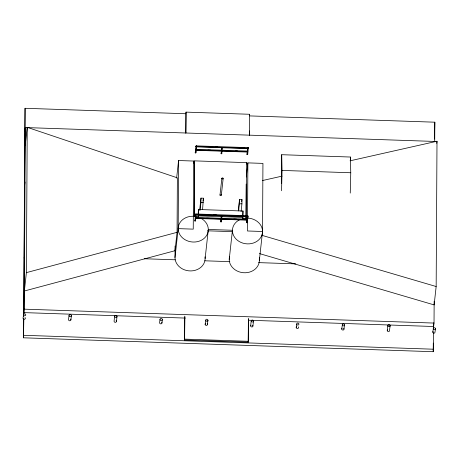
<?xml version="1.0" encoding="UTF-8"?>
<svg xmlns="http://www.w3.org/2000/svg" width="460" height="460" viewBox="0 0 460 460"><rect width="100%" height="100%" fill="white"/><g stroke="black" fill="none" stroke-linecap="round" stroke-linejoin="round"><path stroke-width="0.69" d="M433.613 332.689L433.239 351.71L23.471 337.807L23.581 318.406M23.598 316.256L25.058 108.29L185.805 113.741M23.471 337.807L23.839 318.78M23.868 314.473L25.058 108.29M185.345 318.084L23.88 312.604L24.259 309.166L25.306 127.552L435.074 141.456M26.392 272.625L27.232 127.334L177.376 177.842L177.065 232.323L175.036 250.706L24.363 291.002L26.392 272.625L177.065 232.323M204.999 256.801A15.088 12.88 6.3 0 1 190.998 270.928A15.088 12.88 6.3 0 1 174.995 257.514L175.059 246.042M178.181 228.631L178.578 160.528L193.643 161.04L193.246 229.143L178.181 228.631L174.995 257.514M248.469 318.308L248.239 342.171L184.604 340.009L184.736 317.02M185.8 133.107L186.012 112.119L249.648 114.275L249.527 135.113M184.604 340.009L184.834 316.147M185.892 132.951L186.012 112.119M194.166 216.735L194.632 160.873L246.456 162.633L246.134 218.552M194.315 216.073L194.632 160.873M194.844 220.972L194.85 220.455L195.454 220.478L195.448 220.995L194.844 220.972L195.54 214.205L196.144 214.228L196.138 214.739L195.54 214.722L195.54 214.205M195.241 152.869L195.241 152.352L195.845 152.375L196.535 146.119L195.931 146.102L195.241 152.869L195.845 152.887L196.535 146.119M195.845 152.887L195.845 152.375M195.931 146.102L195.931 146.619L196.535 146.636M195.816 214.969L195.862 213.975L247.687 215.734L247.681 216.355L247.641 216.729L195.816 214.969L195.856 214.596L247.681 216.355M196.213 146.866L196.253 145.872L248.078 147.631L248.078 148.252L248.032 148.626L196.213 146.866L196.253 146.493L248.078 148.252M198.398 209.495L198.139 217.896L198.398 209.495L242.995 211.008L242.736 219.408L242.995 211.008M200.088 210.266L200.951 202.458L200.974 198.122L203.383 198.202L202.572 209.639M220.76 221.852L221.45 215.602L222.053 215.619L221.363 221.875L220.76 221.852L221.375 215.78M221.151 153.749L221.841 147.493L222.444 147.516L221.755 153.767L221.151 153.749L221.772 147.677M221.363 221.875L221.363 221.358L220.76 221.335M221.755 153.767L221.76 153.255L221.156 153.232M238.728 210.864L239.539 199.433L241.948 199.513L241.925 203.843L241.063 211.657M245.991 218.488L246.186 184.08M246.669 222.732L247.365 215.964L247.969 215.987L247.963 216.499L247.273 222.755L246.669 222.732L247.365 215.964M247.066 154.629L247.756 147.861L248.36 147.879L247.67 154.646L247.066 154.629L247.681 148.551M247.273 222.755L247.969 215.987M247.261 220.167L247.302 219.794L195.477 218.034L195.437 218.408L247.261 220.167L247.308 219.173L195.483 217.413M247.67 154.646L247.67 154.129L247.066 154.111M247.698 151.691L195.874 149.931L195.833 150.305L247.652 152.064L247.698 151.691L247.698 151.07L195.874 149.31M247.555 218.799L247.48 230.983L262.545 231.495L262.942 163.392L247.877 162.88L246.318 176.968M247.56 217.361L247.877 162.88M248.36 147.879L248.36 148.396L247.756 148.373M248.239 342.171L248.371 319.183M249.435 135.269L249.458 130.956M259.377 257.508L259.359 260.377L262.545 231.495M281.526 183.448L281.692 154.704L350.388 157.032L350.756 172.753L350.255 193.073M350.365 160.626L350.388 157.032M433.239 351.71L433.291 343.091M434.47 139.064L434.827 122.193L249.677 115.909M433.636 328.377L433.671 322.926M434.717 141.594L434.827 122.193M248.498 320.229L433.648 326.508L434.027 323.07L434.154 301.334M259.4 253.569L434.131 304.911L436.16 286.528L437 141.237L350.072 160.816M281.56 190.745L282.06 170.424L281.692 154.704M24.926 130.991L25.306 127.552M25.202 145.711L27.232 127.334M24.61 185.472L24.989 182.033M24.19 258.117L24.57 254.679M23.379 314.766L23.73 315.508L24.581 315.842L25.432 315.566L25.789 314.847L25.444 314.105L24.593 313.777L23.736 314.048L23 318.205L23.351 318.947L24.202 319.28L25.053 319.004L25.409 318.285L25.064 317.544M68.994 315.56L68.528 319.752L68.879 320.493L69.73 320.821L70.581 320.551L70.938 319.832L71.403 315.641L71.053 314.904L70.202 314.571L69.351 314.841L68.994 315.56L69.339 316.302L70.19 316.635L71.047 316.359L71.403 315.641M114.603 316.359L114.063 321.293L114.408 322.034L115.259 322.368L116.115 322.092L116.472 321.379L117.018 316.44L116.667 315.698L115.816 315.365L114.96 315.641L114.603 316.359L114.954 317.101L115.805 317.429L116.656 317.159L117.018 316.44M159.971 319.401L159.591 322.839L159.936 323.581L160.787 323.915L161.644 323.639L162 322.92L162.38 319.481L162.029 318.74L161.178 318.412L160.327 318.682L159.971 319.401L160.316 320.143L161.167 320.476L162.023 320.2L162.38 319.481M176.634 178.141L178.578 160.528M193.407 163.15L193.643 161.04M196.213 146.245L196.253 145.872M195.822 214.354L195.862 213.975M195.448 220.995L196.144 214.228M199.64 210.191L200.974 198.122M203.073 201.043L203.383 198.202M205.125 258.537L208.311 229.655M205.12 324.386L205.942 319.481L206.793 319.205L207.644 319.539L207.995 320.281L207.172 325.185L206.321 325.456L205.47 325.128L205.12 324.386L205.476 323.667M220.001 195.052L221.841 178.422M221.329 195.097L223.163 178.468M229.23 259.354L232.415 230.471M238.286 210.789L239.539 199.433M249.55 115.155L249.648 114.275M241.713 201.641L241.948 199.513M248.038 148.005L248.078 147.631M246.307 164.007L246.456 162.633M247.267 219.546L247.308 219.173M247.647 216.108L247.687 215.734M250.648 325.933L251.194 320.994L251.551 320.275L252.408 319.999L253.259 320.332L253.604 321.074L252.701 326.732L251.85 327.002L250.999 326.675L250.648 325.933L251.005 325.214M298.241 326.818L298.592 327.56L298.235 328.273L297.378 328.549L296.527 328.216L296.183 327.474L296.918 323.322L297.769 323.046L298.62 323.38L298.971 324.122L298.615 324.835L297.758 325.111L296.907 324.777L296.562 324.035M341.711 329.021L342.527 324.116L343.384 323.84L344.235 324.173L344.58 324.915L343.764 329.82L342.907 330.096L342.056 329.762L341.711 329.021L342.067 328.302M387.239 330.567L387.786 325.628L388.142 324.909L388.993 324.639L389.844 324.967L390.195 325.709L389.292 331.367L388.441 331.637L387.59 331.309L387.239 330.567L387.596 329.849M436.764 143.359L437 141.237M432.768 332.114L433.504 327.957L434.361 327.681L435.212 328.014L435.557 328.756L434.821 332.913L433.97 333.184L433.119 332.856L432.768 332.114L433.124 331.395M207.995 320.281L207.638 320.994L206.781 321.27L205.93 320.936L205.58 320.195M253.604 321.074L253.247 321.793L252.396 322.063L251.545 321.735L251.194 320.994M296.183 327.474L296.539 326.761M344.58 324.915L344.224 325.634L343.373 325.904L342.522 325.577L342.171 324.835M390.195 325.709L389.838 326.428L388.982 326.698L388.131 326.37L387.786 325.628M435.557 328.756L435.2 329.475L434.349 329.745L433.498 329.417L433.147 328.676M262.441 180.544L282.072 176.128M201.187 146.418L204.021 146.51M215.383 146.895L217.511 146.97M228.16 147.332L231 147.43M241.649 147.786L244.49 147.884M207.903 150.092L210.743 150.19M220.679 150.529L224.233 150.65M235.589 151.035L237.722 151.104M282.06 170.424L350.756 172.753M200.951 202.458L203.36 202.538M239.516 203.763L241.925 203.843M200.083 214.498L202.923 214.596M213.566 214.952L216.407 215.05M227.769 215.435L229.896 215.51M240.545 215.872L243.386 215.964M247.359 216.482L247.963 216.499M198.363 215.895L242.955 217.407M206.638 218.184L209.639 218.27M220.288 218.632L223.129 218.73M233.778 219.092L236.618 219.19M208.437 229.459L232.576 230.276M207.575 230.811L232.421 231.656M144.417 258.75L175.277 259.796M204.7 260.791L229.816 261.648M258.52 262.62L295.837 263.885M24.259 309.166L434.027 323.07M184.702 339.135L248.337 341.297M23.747 335.305L433.515 349.215M262.114 235.388L436.16 286.528M343.769 328.359L344.12 329.101M252.712 325.272L253.058 326.013M207.184 323.725L207.529 324.467M161.65 322.178L162 322.92M116.121 320.637L116.472 321.379M70.593 319.091L70.938 319.832M259.308 259.221A15.088 12.88 6.3 0 1 243.208 272.7A15.088 12.88 6.3 0 1 229.62 256.496M242.897 218.558A15.088 12.88 6.3 0 1 262.401 233.226A15.088 12.88 6.3 0 1 239.119 241.465A15.088 12.88 6.3 0 1 239.821 219.65M201.037 218.333A15.088 12.88 6.3 0 1 201.296 240.287A15.088 12.88 6.3 0 1 178.256 229.983A15.088 12.88 6.3 0 1 198.611 217.246M221.001 194.591A0.661 0.569 6.3 0 1 221.237 195.379A0.661 0.569 6.3 0 1 220.334 195.552A0.661 0.569 6.3 0 1 220.093 194.77M221.927 178.71A0.661 0.569 6.3 0 0 223.071 178.75A0.661 0.569 6.3 0 0 222.508 177.876A0.661 0.569 6.3 0 0 221.927 178.71"/></g></svg>
